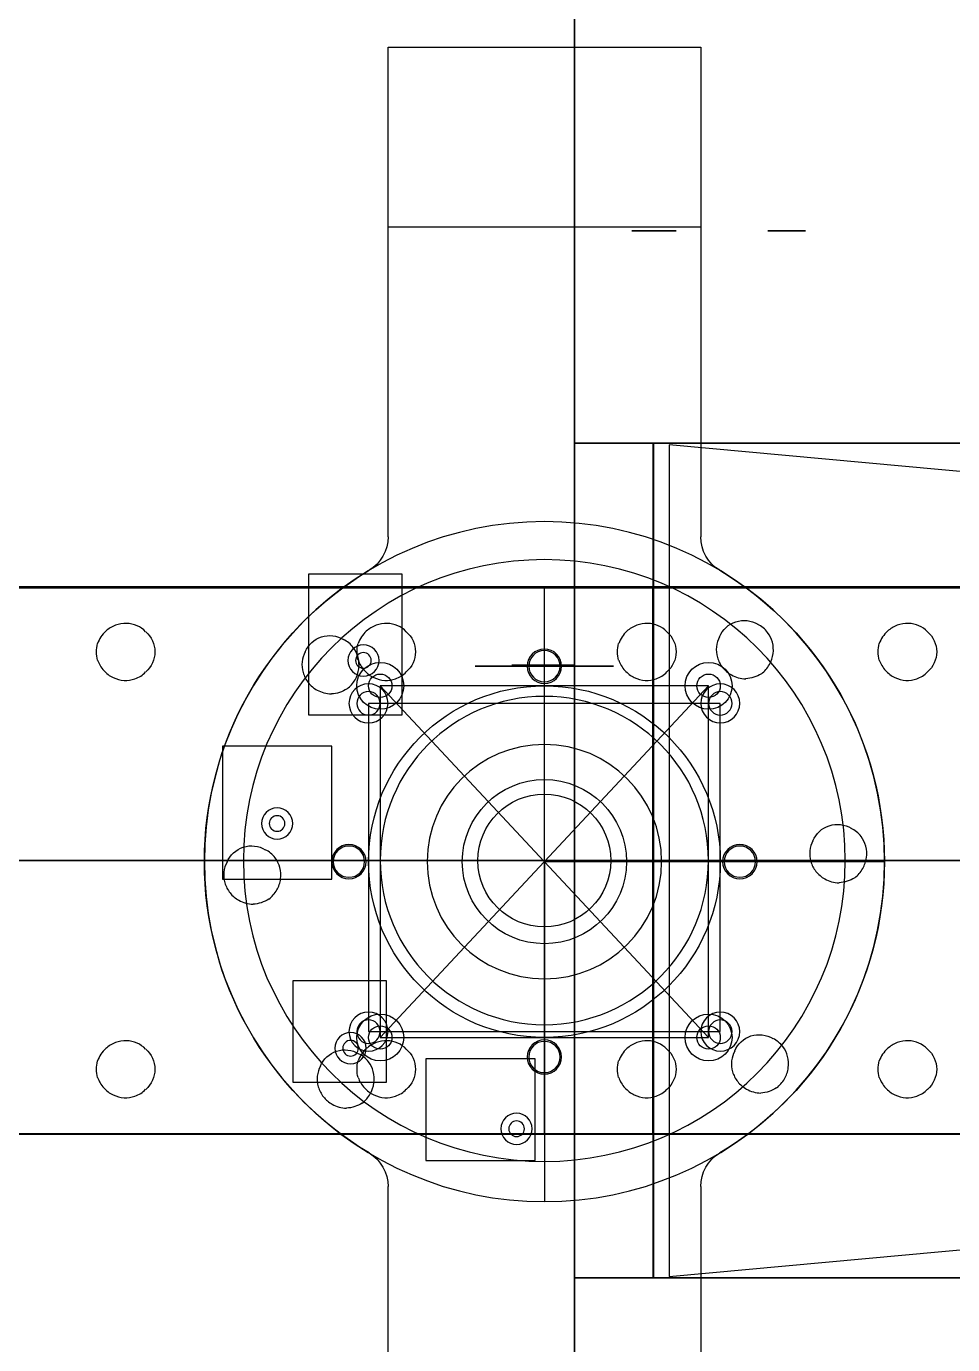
# Model space of a CAD drawing. Header units: millimetres. Extents: x -938 to 450, y -255 to 1556.
# Drawn here: x -330.1 to -211.6, y -113.6 to 55.1 of the extents above; entities that cross this region are included whole.
import ezdxf

# ---------------------------------------------------------------- set-up
doc = ezdxf.new("R2010")
doc.units = ezdxf.units.MM
doc.header["$MEASUREMENT"] = 0
for name, color, linetype in [('Treexalerator v20_Sketch45', 7, 'Continuous'), ('Treexalerator v20_Sketch46', 7, 'Continuous'), ('Treexalerator v20_Sketch48', 7, 'Continuous'), ('Treexalerator v20_Sketch49', 7, 'Continuous'), ('Treexalerator v20_Sketch50', 7, 'Continuous'), ('Treexalerator v20_Sketch51', 7, 'Continuous'), ('Treexalerator v20_Sketch52', 7, 'Continuous'), ('Treexalerator v20_Sketch53', 7, 'Continuous'), ('Treexalerator v20_Sketch55', 7, 'Continuous'), ('Treexalerator v20_Sketch56', 7, 'Continuous'), ('Treexalerator v20_Sketch57', 7, 'Continuous'), ('Treexalerator v20_Sketch63', 7, 'Continuous'), ('Treexalerator v20_Sketch64', 7, 'Continuous'), ('Treexalerator v20_Sketch66', 7, 'Continuous'), ('Treexalerator v20_Sketch67', 7, 'Continuous'), ('Treexalerator v20_Sketch71', 7, 'Continuous'), ('Treexalerator v20_Sketch72', 7, 'Continuous'), ('Treexalerator v20_Sketch73', 7, 'Continuous'), ('Treexalerator v20_Sketch74', 7, 'Continuous'), ('Treexalerator v20_Sketch75', 7, 'Continuous'), ('Treexalerator v20_Sketch76', 7, 'Continuous'), ('Treexalerator v20_Sketch77', 7, 'Continuous'), ('Treexalerator v20_Sketch78', 7, 'Continuous'), ('Treexalerator v20_Sketch79', 7, 'Continuous')]:
    doc.layers.add(name, color=color, linetype=linetype)

msp = doc.modelspace()

# ---------------------------------------------------------------- linework, layer by layer
at = {"layer": 'Treexalerator v20_Sketch45'}
for p, q in [((-249.96, -16.63, -167.16), (-49.96, -16.63, -167.16)), ((-249.96, -86.63, -167.16), (-249.96, -16.63, -167.16)), ((-49.96, -86.63, -167.16), (-249.96, -86.63, -167.16))]:
    msp.add_line(p, q, dxfattribs=at)
at = {"layer": 'Treexalerator v20_Sketch46'}
for p, q in [((-249.96, -86.63, -167.16), (-249.96, -16.63, -167.16)), ((-249.96, -16.63, -167.16), (-49.96, -16.63, -167.16)), ((-49.96, -86.63, -167.16), (-249.96, -86.63, -167.16))]:
    msp.add_line(p, q, dxfattribs=at)
at = {"layer": 'Treexalerator v20_Sketch48'}
for p, q in [((-249.96, 1.77, 170.24), (-249.96, -105.03, 170.24)), ((-49.96, 1.77, 170.24), (-249.96, 1.77, 170.24)), ((-249.96, -105.03, 170.24), (-49.96, -105.03, 170.24))]:
    msp.add_line(p, q, dxfattribs=at)
at = {"layer": 'Treexalerator v20_Sketch49'}
for p, q in [((-259.96, 1.77, 170.24), (-49.96, 1.77, 170.24)), ((-259.96, -105.03, 170.24), (-259.96, 1.77, 170.24)), ((-259.96, 1.77, 170.24), (-249.86, 1.77, 170.24)), ((-259.96, -105.03, 170.24), (-259.96, 1.77, 170.24)), ((-249.86, 1.77, 170.24), (-249.86, -105.03, 170.24)), ((-49.96, -105.03, 170.24), (-259.96, -105.03, 170.24)), ((-249.86, -105.03, 170.24), (-259.96, -105.03, 170.24))]:
    msp.add_line(p, q, dxfattribs=at)
at = {"layer": 'Treexalerator v20_Sketch50'}
for p, q in [((-49.96, 1.77, 180.24), (-259.96, 1.77, 180.24)), ((-259.96, 1.77, 180.24), (-259.96, -105.03, 180.24)), ((-259.96, -105.03, 180.24), (-49.96, -105.03, 180.24))]:
    msp.add_line(p, q, dxfattribs=at)
at = {"layer": 'Treexalerator v20_Sketch51'}
for p, q in [((-249.86, -16.63, -157.16), (-249.86, 1.77, -157.16)), ((-249.86, 1.77, -157.16), (-249.86, 1.77, -167.16)), ((-249.86, 1.77, -167.16), (-249.86, -16.63, -167.16)), ((-249.86, 1.77, 170.24), (-249.86, -105.03, 170.24)), ((-249.86, 1.77, -167.16), (-249.86, 1.77, 170.24)), ((-249.86, -16.63, -167.16), (-249.86, 1.77, -167.16)), ((-249.86, -86.63, -157.16), (-249.86, -16.63, -157.16)), ((-249.86, -16.63, -157.16), (-249.86, -16.63, -167.16)), ((-249.86, -16.63, -167.16), (-249.86, -16.63, -157.16)), ((-249.86, -86.63, -167.16), (-249.86, -86.63, -157.16)), ((-249.86, -86.63, -157.16), (-249.86, -105.03, -157.16)), ((-249.86, -86.63, -167.16), (-249.86, -86.63, -157.16)), ((-249.86, -105.03, -167.16), (-249.86, -86.63, -167.16)), ((-249.86, -105.03, -167.16), (-249.86, -86.63, -167.16)), ((-249.86, -105.03, 170.24), (-249.86, -105.03, -167.16)), ((-249.86, -105.03, -157.16), (-249.86, -105.03, -167.16))]:
    msp.add_line(p, q, dxfattribs=at)
msp.add_point((-249.86, 0), dxfattribs=at)
at = {"layer": 'Treexalerator v20_Sketch52'}
for p, q in [((-259.96, 1.77, 180.24), (-259.96, 151.77, 180.24)), ((-259.96, 151.77, -167.16), (-259.96, 1.77, -167.16)), ((-259.96, -105.03, 180.24), (-259.96, 1.77, 180.24)), ((-259.96, 1.77, 180.24), (-259.96, -105.03, 180.24)), ((-259.96, -24.93, 153.54), (-259.96, 1.77, 153.54)), ((-259.96, 1.77, 180.24), (-259.96, -24.93, 180.24)), ((-259.96, 1.77, 180.24), (-259.96, -51.63, 180.24)), ((-259.96, 1.77, 153.54), (-259.96, 1.77, 180.24)), ((-259.96, 1.77, -167.16), (-259.96, -105.03, -167.16)), ((-259.96, 1.77, 180.24), (-259.96, -24.93, 180.24)), ((-259.96, 1.77, 180.24), (-259.96, 1.77, -167.16)), ((-259.96, 1.77, -167.16), (-259.96, 1.77, 180.24)), ((-259.96, -105.03, -167.16), (-259.96, 1.77, -167.16)), ((-259.96, 1.77, 180.24), (-259.96, -105.03, 180.24)), ((-259.96, 1.77, -167.16), (-259.96, 1.77, 180.24)), ((-259.96, -24.93, 180.24), (-259.96, -24.93, 153.54)), ((-259.96, -24.93, 180.24), (-259.96, -24.93, -167.16)), ((-259.96, -105.03, 180.24), (-259.96, -51.63, 180.24)), ((-259.96, -105.03, 180.24), (-259.96, -78.33, 180.24)), ((-259.96, -78.33, 153.54), (-259.96, -105.03, 153.54)), ((-259.96, -78.33, 180.24), (-259.96, -78.33, 153.54)), ((-259.96, -105.03, 180.24), (-259.96, -78.33, 180.24)), ((-259.96, -78.33, 180.24), (-259.96, -78.33, -167.16)), ((-259.96, -255.03, -167.16), (-259.96, -105.03, -167.16)), ((-259.96, -105.03, -167.16), (-259.96, -105.03, 180.24)), ((-259.96, -105.03, -167.16), (-259.96, -105.03, 180.24)), ((-259.96, -105.03, 153.54), (-259.96, -105.03, 180.24)), ((-259.96, -105.03, 180.24), (-259.96, -255.03, 180.24)), ((-259.96, -105.03, 180.24), (-259.96, -105.03, -167.16))]:
    msp.add_line(p, q, dxfattribs=at)
at = {"layer": 'Treexalerator v20_Sketch52', "extrusion": (-1, 0, 0)}
for centre in [(24.93, 153.54, 259.96), (24.93, 86.88, 259.96), (24.93, 20.21, 259.96), (24.93, -46.46, 259.96), (24.93, -13.12, 259.96), (24.93, -113.12, 259.96), (24.93, -146.46, 259.96), (24.93, 120.21, 259.96), (24.93, 53.54, 259.96), (24.93, -79.79, 259.96), (78.33, 20.21, 259.96), (78.33, 53.54, 259.96), (78.33, -13.12, 259.96), (78.33, -79.79, 259.96), (78.33, -146.46, 259.96), (78.33, 120.21, 259.96), (78.33, -46.46, 259.96), (78.33, -113.12, 259.96), (78.33, 153.54, 259.96), (78.33, 86.88, 259.96)]:
    msp.add_circle(centre, 4, dxfattribs=at)
at = {"layer": 'Treexalerator v20_Sketch52'}
msp.add_point((-259.96, 0), dxfattribs=at)
at = {"layer": 'Treexalerator v20_Sketch53'}
for p, q in [((-49.96, -16.63, -157.16), (-247.86, 1.58, -157.16)), ((-247.86, 1.58, -157.16), (-247.86, -104.85, -157.16)), ((-247.86, -104.85, -157.16), (-49.96, -86.63, -157.16))]:
    msp.add_line(p, q, dxfattribs=at)
at = {"layer": 'Treexalerator v20_Sketch55'}
for p, q in [((-131.33, -86.63, 352.42), (-396.33, -86.63, 352.42)), ((-391.33, -86.63, 347.42), (-136.33, -86.63, 347.42)), ((-136.33, -86.63, 105.52), (-236.41, -86.63, 105.52)), ((-236.41, -86.63, 105.52), (-236.41, -86.63, 100.52)), ((-236.41, -86.63, 100.52), (-131.33, -86.63, 100.52))]:
    msp.add_line(p, q, dxfattribs=at)
at = {"layer": 'Treexalerator v20_Sketch56'}
for p, q in [((-131.33, -86.63, 352.42), (-396.33, -86.63, 352.42)), ((-396.33, -86.63, 155.26), (-172.01, -86.63, 155.26)), ((-172.01, -86.63, 105.52), (-396.33, -86.63, 105.52)), ((-361.33, -86.63, 347.42), (-166.33, -86.63, 347.42)), ((-166.33, -86.63, 105.52), (-236.41, -86.63, 105.52)), ((-236.41, -86.63, 105.52), (-236.41, -86.63, 100.52)), ((-236.41, -86.63, 100.52), (-131.33, -86.63, 100.52))]:
    msp.add_line(p, q, dxfattribs=at)
at = {"layer": 'Treexalerator v20_Sketch57'}
for p, q in [((-396.33, -16.63, 352.42), (-131.33, -16.63, 352.42)), ((-131.33, -16.63, 352.42), (-396.33, -16.63, 352.42)), ((-330.08, -16.63, 352.42), (-263.83, -16.63, 352.42)), ((-197.58, -16.63, 352.42), (-263.83, -16.63, 352.42)), ((-263.83, -16.63, 352.42), (-263.83, -51.63, 352.42)), ((-263.83, -16.63, 352.42), (-263.83, -51.63, 352.42)), ((-131.33, -51.63, 352.42), (-396.33, -51.63, 352.42)), ((-396.33, -51.63, 352.42), (-263.83, -51.63, 352.42)), ((-330.08, -51.63, 352.42), (-263.83, -51.63, 352.42)), ((-263.83, -51.63, 352.42), (-330.08, -51.63, 352.42)), ((-263.83, -51.63, 352.42), (-197.58, -51.63, 352.42)), ((-263.83, -51.63, 352.42), (-263.83, -86.63, 352.42)), ((-131.33, -51.63, 352.42), (-263.83, -51.63, 352.42)), ((-263.83, -51.63, 352.42), (-263.83, -86.63, 352.42)), ((-197.58, -51.63, 352.42), (-263.83, -51.63, 352.42)), ((-131.33, -86.63, 352.42), (-396.33, -86.63, 352.42)), ((-396.33, -86.63, 352.42), (-131.33, -86.63, 352.42)), ((-263.83, -86.63, 352.42), (-330.08, -86.63, 352.42)), ((-263.83, -86.63, 352.42), (-197.58, -86.63, 352.42))]:
    msp.add_line(p, q, dxfattribs=at)
msp.add_circle((-263.83, -51.63, 352.42), 8.5, dxfattribs=at)
at = {"layer": 'Treexalerator v20_Sketch63'}
for p, q in [((-294, -15, 332.42), (-294, -33, 332.42)), ((-282, -15, 332.42), (-294, -15, 332.42)), ((-282, -33, 332.42), (-282, -15, 332.42)), ((-294, -33, 332.42), (-282, -33, 332.42)), ((-291, -37, 332.42), (-305, -37, 332.42)), ((-305, -37, 332.42), (-305, -54, 332.42)), ((-291, -54, 332.42), (-291, -37, 332.42)), ((-305, -54, 332.42), (-291, -54, 332.42)), ((-284, -67, 332.42), (-296, -67, 332.42)), ((-296, -67, 332.42), (-296, -80, 332.42)), ((-284, -80, 332.42), (-284, -67, 332.42)), ((-279, -77, 332.42), (-279, -90, 332.42)), ((-265, -77, 332.42), (-279, -77, 332.42)), ((-265, -90, 332.42), (-265, -77, 332.42)), ((-296, -80, 332.42), (-284, -80, 332.42)), ((-279, -90, 332.42), (-265, -90, 332.42))]:
    msp.add_line(p, q, dxfattribs=at)
at = {"layer": 'Treexalerator v20_Sketch63', "extrusion": (6.5e-15, -5e-16, -1)}
for centre, radius in [((263.83, -51.63, -332.42), 38.5), ((286.97, -26.03, -332.42), 1), ((263.83, -51.63, -332.42), 21), ((298.01, -46.89, -332.42), 1), ((288.61, -75.64, -332.42), 1), ((267.38, -85.95, -332.42), 1)]:
    msp.add_circle(centre, radius, dxfattribs=at)
at = {"layer": 'Treexalerator v20_Sketch64', "extrusion": (6.5e-15, -5e-16, -1)}
for centre, radius in [((263.83, -51.63, -332.42), 38.5), ((286.97, -26.03, -332.42), 2), ((286.97, -26.03, -332.42), 1), ((286.97, -26.03, -332.42), 1), ((263.83, -51.63, -332.42), 21), ((298.01, -46.89, -332.42), 2), ((298.01, -46.89, -332.42), 1), ((298.01, -46.89, -332.42), 1), ((288.61, -75.64, -332.42), 2), ((288.61, -75.64, -332.42), 1), ((288.61, -75.64, -332.42), 1), ((267.38, -85.95, -332.42), 2), ((267.38, -85.95, -332.42), 1), ((267.38, -85.95, -332.42), 1)]:
    msp.add_circle(centre, radius, dxfattribs=at)
at = {"layer": 'Treexalerator v20_Sketch66'}
for p, q in [((-396.33, -16.63, 352.42), (-131.33, -16.63, 352.42)), ((-168.41, -16.63, 347.42), (-359.26, -16.63, 347.42)), ((-268, -16.63, 90), (-268, -16.63, 82)), ((-260, -16.63, 110), (-268, -16.63, 110)), ((-268, -16.63, 75), (-260, -16.63, 75)), ((-268, -16.63, 110), (-268, -16.63, 75)), ((-260, -16.63, 90), (-268, -16.63, 90)), ((-268, -16.63, 82), (-260, -16.63, 82)), ((-260, -16.63, 75), (-260, -16.63, 110)), ((-260, -16.63, 82), (-260, -16.63, 90)), ((-236.41, -16.63, 105.52), (-168.41, -16.63, 105.52)), ((-131.33, -16.63, 100.52), (-236.41, -16.63, 100.52)), ((-236.41, -16.63, 100.52), (-236.41, -16.63, 105.52))]:
    msp.add_line(p, q, dxfattribs=at)
at = {"layer": 'Treexalerator v20_Sketch67'}
for p, q in [((-260, -26.63, 82), (-268, -26.63, 82)), ((-260, -26.63, 90), (-268, -26.63, 82)), ((-268, -26.63, 82), (-268, -26.63, 90)), ((-268, -26.63, 90), (-260, -26.63, 90)), ((-260, -26.63, 90), (-260, -26.63, 82))]:
    msp.add_line(p, q, dxfattribs=at)
at = {"layer": 'Treexalerator v20_Sketch67', "extrusion": (3e-16, 1, -2.5e-15)}
msp.add_circle((264, 86, -26.63), 2, dxfattribs=at)
at = {"layer": 'Treexalerator v20_Sketch71'}
for p, q in [((-283.82, -10.21, 151.48), (-283.82, 52.45, 151.48)), ((-283.82, 52.45, 151.48), (-243.82, 52.45, 151.48)), ((-243.82, 52.45, 151.48), (-243.82, -10.21, 151.48)), ((-283.82, -155.99, 151.48), (-283.82, -93.33, 151.48)), ((-243.82, -93.33, 151.48), (-243.82, -155.99, 151.48))]:
    msp.add_line(p, q, dxfattribs=at)
at = {"layer": 'Treexalerator v20_Sketch71', "extrusion": (6.6e-15, -6e-16, -1)}
for centre, radius in [((263.82, -26.77, -151.48), 2.2), ((263.82, -26.77, -151.48), 2), ((263.82, -51.77, -151.48), 15), ((288.82, -51.77, -151.48), 2.2), ((288.82, -51.77, -151.48), 2), ((238.82, -51.77, -151.48), 2.2), ((238.82, -51.77, -151.48), 2), ((263.82, -76.77, -151.48), 2.2), ((263.82, -76.77, -151.48), 2)]:
    msp.add_circle(centre, radius, dxfattribs=at)
for centre, radius, start, end in [((288.82, -10.21, -151.48), 5, 180, 238.9715), ((238.82, -10.21, -151.48), 5, 301.0285, 360), ((263.82, -51.77, -151.48), 43.5, 301.0285, 58.9715), ((263.82, -51.77, -151.48), 43.5, 121.0285, 238.9715), ((288.82, -93.33, -151.48), 5, 121.0285, 180), ((238.82, -93.33, -151.48), 5, 0, 58.9715)]:
    msp.add_arc(centre, radius, start, end, dxfattribs=at)
at = {"layer": 'Treexalerator v20_Sketch72'}
for p, q in [((-255, -26.77, 95), (-272.67, -26.77, 95)), ((-272.67, -26.77, 77.59), (-255, -26.77, 77.59)), ((-272.67, -26.77, 95), (-272.67, -26.77, 77.59)), ((-267.98, -26.77, 81.96), (-267.98, -26.77, 89.96)), ((-267.98, -26.77, 89.96), (-259.98, -26.77, 89.96)), ((-259.98, -26.77, 81.96), (-267.98, -26.77, 81.96)), ((-259.98, -26.77, 89.96), (-259.98, -26.77, 81.96)), ((-255, -26.77, 77.59), (-255, -26.77, 95))]:
    msp.add_line(p, q, dxfattribs=at)
at = {"layer": 'Treexalerator v20_Sketch72', "extrusion": (2e-16, 1, -2.5e-15)}
msp.add_arc((263.98, 85.96, -26.77), 1.67, 40.3815, 139.6185, dxfattribs=at)
at = {"layer": 'Treexalerator v20_Sketch72', "extrusion": (-3e-16, 1, -4e-16)}
msp.add_arc((263.98, 85.96, -26.77), 2.05, 255.0473, 284.9527, dxfattribs=at)
at = {"layer": 'Treexalerator v20_Sketch72', "extrusion": (-3.5e-15, 1, -3.2e-15)}
msp.add_open_spline([(-265.25, -26.77, 87.04), (-265.41, -26.77, 86.89), (-265.54, -26.77, 86.7), (-265.73, -26.77, 86.3), (-265.78, -26.77, 86.07), (-265.8, -26.77, 85.6), (-265.77, -26.77, 85.36), (-265.6, -26.77, 84.9), (-265.47, -26.77, 84.69), (-265.19, -26.77, 84.38), (-265.07, -26.77, 84.28), (-264.81, -26.77, 84.1), (-264.66, -26.77, 84.03), (-264.51, -26.77, 83.97)], degree=3, knots=[0, 0, 0, 0, 0.0660522, 0.0660522, 0.1349575, 0.1349575, 0.2067147, 0.2067147, 0.2813227, 0.2813227, 0.328596, 0.328596, 0.3769408, 0.3769408, 0.3769408, 0.3769408], dxfattribs=at)
at = {"layer": 'Treexalerator v20_Sketch72', "extrusion": (-2.2e-15, 1, -2.9e-15)}
msp.add_open_spline([(-263.45, -26.77, 83.97), (-263.21, -26.77, 84.06), (-262.98, -26.77, 84.2), (-262.6, -26.77, 84.55), (-262.45, -26.77, 84.75), (-262.24, -26.77, 85.2), (-262.18, -26.77, 85.44), (-262.16, -26.77, 85.91), (-262.2, -26.77, 86.14), (-262.32, -26.77, 86.49), (-262.38, -26.77, 86.61), (-262.53, -26.77, 86.84), (-262.62, -26.77, 86.94), (-262.71, -26.77, 87.04)], degree=3, knots=[0, 0, 0, 0, 0.0785214, 0.0785214, 0.1541827, 0.1541827, 0.2269829, 0.2269829, 0.296921, 0.296921, 0.3383035, 0.3383035, 0.3786216, 0.3786216, 0.3786216, 0.3786216], dxfattribs=at)
at = {"layer": 'Treexalerator v20_Sketch73'}
for p, q in [((-283.82, -10.21, 296.48), (-283.82, 29.45, 296.48)), ((-283.82, 29.45, 296.48), (-243.82, 29.45, 296.48)), ((-243.82, 29.45, 296.48), (-243.82, -10.21, 296.48)), ((-241.32, -31.52, 296.48), (-286.32, -31.52, 296.48)), ((-286.32, -31.52, 296.48), (-286.32, -73.52, 296.48)), ((-241.32, -73.52, 296.48), (-241.32, -31.52, 296.48)), ((-263.82, -51.77, 296.48), (-263.82, -95.27, 296.48)), ((-263.82, -51.77, 296.48), (-220.32, -51.77, 296.48)), ((-286.32, -73.52, 296.48), (-241.32, -73.52, 296.48)), ((-283.82, -132.99, 296.48), (-283.82, -93.33, 296.48)), ((-243.82, -93.33, 296.48), (-243.82, -132.99, 296.48))]:
    msp.add_line(p, q, dxfattribs=at)
at = {"layer": 'Treexalerator v20_Sketch73', "extrusion": (6.6e-15, -6e-16, -1)}
for centre, radius in [((263.82, -51.77, -296.48), 43.5), ((286.32, -31.52, -296.48), 2.5), ((286.32, -31.52, -296.48), 1.5), ((241.32, -31.52, -296.48), 2.5), ((241.32, -31.52, -296.48), 1.5), ((286.32, -73.52, -296.48), 2.5), ((286.32, -73.52, -296.48), 1.5), ((241.32, -73.52, -296.48), 2.5), ((241.32, -73.52, -296.48), 1.5)]:
    msp.add_circle(centre, radius, dxfattribs=at)
for centre, radius, start, end in [((288.82, -10.21, -296.48), 5, 180, 238.9715), ((238.82, -10.21, -296.48), 5, 301.0285, 0), ((263.82, -51.77, -296.48), 43.5, 301.0285, 58.9715), ((263.82, -51.77, -296.48), 43.5, 121.0285, 238.9715), ((238.29, -24.3, -296.48), 3.39, 22.6131, 121.3869), ((291.28, -26.24, -296.48), 3.39, 22.6131, 121.3869), ((238.29, -24.3, -296.48), 4.08, 236.9909, 267.0091), ((291.28, -26.24, -296.48), 4.08, 236.9909, 267.0091), ((226.34, -50.4, -296.48), 3.39, 22.6131, 121.3869), ((301.29, -53.14, -296.48), 3.39, 22.6131, 121.3869), ((226.34, -50.4, -296.48), 4.08, 236.9909, 267.0091), ((301.29, -53.14, -296.48), 4.08, 236.9909, 267.0091), ((236.35, -77.3, -296.48), 3.39, 22.6131, 121.3869), ((289.35, -79.24, -296.48), 3.39, 22.6131, 121.3869), ((236.35, -77.3, -296.48), 4.08, 236.9909, 267.0091), ((289.35, -79.24, -296.48), 4.08, 236.9909, 267.0091), ((288.82, -93.33, -296.48), 5, 121.0285, 180), ((238.82, -93.33, -296.48), 5, 0, 58.9715)]:
    msp.add_arc(centre, radius, start, end, dxfattribs=at)
at = {"layer": 'Treexalerator v20_Sketch73'}
for points, knots in [([(-236.06, -27.73, 296.48), (-235.65, -27.41, 296.48), (-235.3, -27.01, 296.48), (-234.79, -26.12, 296.48), (-234.63, -25.64, 296.48), (-234.5, -24.66, 296.48), (-234.53, -24.17, 296.48), (-234.77, -23.25, 296.48), (-234.98, -22.82, 296.48), (-235.43, -22.22, 296.48), (-235.62, -22.02, 296.48), (-236.05, -21.67, 296.48), (-236.28, -21.53, 296.48), (-236.52, -21.41, 296.48)], [0, 0, 0, 0, 0.1565104, 0.1565104, 0.3079084, 0.3079084, 0.4541916, 0.4541916, 0.5953581, 0.5953581, 0.6790105, 0.6790105, 0.7607598, 0.7607598, 0.7607598, 0.7607598]), ([(-289.06, -29.67, 296.48), (-288.65, -29.35, 296.48), (-288.3, -28.95, 296.48), (-287.79, -28.06, 296.48), (-287.63, -27.58, 296.48), (-287.5, -26.6, 296.48), (-287.53, -26.11, 296.48), (-287.77, -25.18, 296.48), (-287.98, -24.76, 296.48), (-288.43, -24.16, 296.48), (-288.62, -23.96, 296.48), (-289.04, -23.61, 296.48), (-289.27, -23.46, 296.48), (-289.52, -23.35, 296.48)], [0, 0, 0, 0, 0.1565104, 0.1565104, 0.3079084, 0.3079084, 0.4541916, 0.4541916, 0.5953581, 0.5953581, 0.6790105, 0.6790105, 0.7607598, 0.7607598, 0.7607598, 0.7607598]), ([(-241.42, -23, 296.48), (-241.63, -23.39, 296.48), (-241.76, -23.83, 296.48), (-241.86, -24.73, 296.48), (-241.82, -25.2, 296.48), (-241.55, -26.11, 296.48), (-241.33, -26.54, 296.48), (-240.72, -27.31, 296.48), (-240.33, -27.64, 296.48), (-239.62, -28.04, 296.48), (-239.33, -28.16, 296.48), (-238.71, -28.33, 296.48), (-238.4, -28.37, 296.48), (-238.07, -28.38, 296.48)], [0, 0, 0, 0, 0.1342592, 0.1342592, 0.2736208, 0.2736208, 0.4180825, 0.4180825, 0.5676417, 0.5676417, 0.6617479, 0.6617479, 0.7577637, 0.7577637, 0.7577637, 0.7577637]), ([(-294.41, -24.94, 296.48), (-294.63, -25.33, 296.48), (-294.76, -25.76, 296.48), (-294.86, -26.67, 296.48), (-294.81, -27.14, 296.48), (-294.55, -28.05, 296.48), (-294.32, -28.48, 296.48), (-293.71, -29.25, 296.48), (-293.33, -29.58, 296.48), (-292.62, -29.97, 296.48), (-292.32, -30.09, 296.48), (-291.71, -30.26, 296.48), (-291.39, -30.31, 296.48), (-291.07, -30.32, 296.48)], [0, 0, 0, 0, 0.1342592, 0.1342592, 0.2736208, 0.2736208, 0.4180825, 0.4180825, 0.5676417, 0.5676417, 0.6617479, 0.6617479, 0.7577637, 0.7577637, 0.7577637, 0.7577637]), ([(-224.12, -53.83, 296.48), (-223.71, -53.51, 296.48), (-223.36, -53.11, 296.48), (-222.85, -52.22, 296.48), (-222.68, -51.74, 296.48), (-222.55, -50.76, 296.48), (-222.58, -50.27, 296.48), (-222.83, -49.34, 296.48), (-223.03, -48.92, 296.48), (-223.48, -48.32, 296.48), (-223.68, -48.12, 296.48), (-224.1, -47.77, 296.48), (-224.33, -47.63, 296.48), (-224.58, -47.51, 296.48)], [0, 0, 0, 0, 0.1565104, 0.1565104, 0.3079084, 0.3079084, 0.4541916, 0.4541916, 0.5953581, 0.5953581, 0.6790105, 0.6790105, 0.7607598, 0.7607598, 0.7607598, 0.7607598]), ([(-299.07, -56.57, 296.48), (-298.66, -56.25, 296.48), (-298.31, -55.85, 296.48), (-297.8, -54.96, 296.48), (-297.63, -54.48, 296.48), (-297.5, -53.5, 296.48), (-297.53, -53.01, 296.48), (-297.78, -52.08, 296.48), (-297.98, -51.66, 296.48), (-298.43, -51.06, 296.48), (-298.63, -50.86, 296.48), (-299.05, -50.51, 296.48), (-299.28, -50.36, 296.48), (-299.53, -50.25, 296.48)], [0, 0, 0, 0, 0.1565104, 0.1565104, 0.3079084, 0.3079084, 0.4541916, 0.4541916, 0.5953581, 0.5953581, 0.6790105, 0.6790105, 0.7607598, 0.7607598, 0.7607598, 0.7607598]), ([(-229.47, -49.1, 296.48), (-229.68, -49.49, 296.48), (-229.82, -49.92, 296.48), (-229.91, -50.83, 296.48), (-229.87, -51.3, 296.48), (-229.61, -52.21, 296.48), (-229.38, -52.64, 296.48), (-228.77, -53.41, 296.48), (-228.39, -53.74, 296.48), (-227.67, -54.13, 296.48), (-227.38, -54.25, 296.48), (-226.77, -54.42, 296.48), (-226.45, -54.47, 296.48), (-226.13, -54.48, 296.48)], [0, 0, 0, 0, 0.1342592, 0.1342592, 0.2736208, 0.2736208, 0.4180825, 0.4180825, 0.5676417, 0.5676417, 0.6617479, 0.6617479, 0.7577637, 0.7577637, 0.7577637, 0.7577637]), ([(-304.42, -51.84, 296.48), (-304.63, -52.23, 296.48), (-304.77, -52.66, 296.48), (-304.86, -53.57, 296.48), (-304.82, -54.04, 296.48), (-304.56, -54.95, 296.48), (-304.33, -55.38, 296.48), (-303.72, -56.15, 296.48), (-303.34, -56.48, 296.48), (-302.62, -56.87, 296.48), (-302.33, -56.99, 296.48), (-301.72, -57.16, 296.48), (-301.4, -57.21, 296.48), (-301.08, -57.22, 296.48)], [0, 0, 0, 0, 0.1342592, 0.1342592, 0.2736208, 0.2736208, 0.4180825, 0.4180825, 0.5676417, 0.5676417, 0.6617479, 0.6617479, 0.7577637, 0.7577637, 0.7577637, 0.7577637]), ([(-234.12, -80.73, 296.48), (-233.71, -80.41, 296.48), (-233.37, -80.01, 296.48), (-232.86, -79.12, 296.48), (-232.69, -78.64, 296.48), (-232.56, -77.66, 296.48), (-232.59, -77.17, 296.48), (-232.83, -76.24, 296.48), (-233.04, -75.82, 296.48), (-233.49, -75.22, 296.48), (-233.68, -75.02, 296.48), (-234.11, -74.67, 296.48), (-234.34, -74.53, 296.48), (-234.58, -74.41, 296.48)], [0, 0, 0, 0, 0.1565104, 0.1565104, 0.3079084, 0.3079084, 0.4541916, 0.4541916, 0.5953581, 0.5953581, 0.6790105, 0.6790105, 0.7607598, 0.7607598, 0.7607598, 0.7607598]), ([(-287.12, -82.66, 296.48), (-286.71, -82.34, 296.48), (-286.36, -81.95, 296.48), (-285.85, -81.06, 296.48), (-285.69, -80.58, 296.48), (-285.56, -79.6, 296.48), (-285.59, -79.1, 296.48), (-285.83, -78.18, 296.48), (-286.04, -77.75, 296.48), (-286.49, -77.16, 296.48), (-286.68, -76.96, 296.48), (-287.11, -76.61, 296.48), (-287.34, -76.46, 296.48), (-287.58, -76.35, 296.48)], [0, 0, 0, 0, 0.1565104, 0.1565104, 0.3079084, 0.3079084, 0.4541916, 0.4541916, 0.5953581, 0.5953581, 0.6790105, 0.6790105, 0.7607598, 0.7607598, 0.7607598, 0.7607598]), ([(-239.48, -76, 296.48), (-239.69, -76.39, 296.48), (-239.82, -76.82, 296.48), (-239.92, -77.73, 296.48), (-239.88, -78.2, 296.48), (-239.62, -79.11, 296.48), (-239.39, -79.54, 296.48), (-238.78, -80.31, 296.48), (-238.39, -80.64, 296.48), (-237.68, -81.03, 296.48), (-237.39, -81.15, 296.48), (-236.78, -81.32, 296.48), (-236.46, -81.37, 296.48), (-236.14, -81.38, 296.48)], [0, 0, 0, 0, 0.1342592, 0.1342592, 0.2736208, 0.2736208, 0.4180825, 0.4180825, 0.5676417, 0.5676417, 0.6617479, 0.6617479, 0.7577637, 0.7577637, 0.7577637, 0.7577637]), ([(-292.48, -77.94, 296.48), (-292.69, -78.33, 296.48), (-292.82, -78.76, 296.48), (-292.92, -79.67, 296.48), (-292.88, -80.14, 296.48), (-292.61, -81.05, 296.48), (-292.39, -81.48, 296.48), (-291.78, -82.25, 296.48), (-291.39, -82.57, 296.48), (-290.68, -82.97, 296.48), (-290.39, -83.09, 296.48), (-289.77, -83.26, 296.48), (-289.46, -83.31, 296.48), (-289.13, -83.32, 296.48)], [0, 0, 0, 0, 0.1342592, 0.1342592, 0.2736208, 0.2736208, 0.4180825, 0.4180825, 0.5676417, 0.5676417, 0.6617479, 0.6617479, 0.7577637, 0.7577637, 0.7577637, 0.7577637])]:
    msp.add_open_spline(points, degree=3, knots=knots, dxfattribs=at)
at = {"layer": 'Treexalerator v20_Sketch74'}
for p, q in [((-131.32, -16.77, 352.38), (-396.32, -16.77, 352.38)), ((-242.82, -29.27, 352.38), (-284.82, -29.27, 352.38)), ((-284.82, -29.27, 352.38), (-284.82, -74.27, 352.38)), ((-242.82, -74.27, 352.38), (-284.82, -29.27, 352.38)), ((-284.82, -74.27, 352.38), (-242.82, -29.27, 352.38)), ((-242.82, -74.27, 352.38), (-242.82, -29.27, 352.38)), ((-284.82, -74.27, 352.38), (-242.82, -74.27, 352.38)), ((-396.32, -86.57, 352.38), (-131.32, -86.57, 352.38))]:
    msp.add_line(p, q, dxfattribs=at)
for centre, radius in [((-284.82, -29.27, 352.38), 3), ((-242.82, -29.27, 352.38), 3), ((-284.82, -29.27, 352.38), 1.5), ((-242.82, -29.27, 352.38), 1.5), ((-263.82, -51.77, 352.38), 22.5), ((-263.82, -51.77, 352.38), 10.5), ((-284.82, -74.27, 352.38), 3), ((-242.82, -74.27, 352.38), 3), ((-284.82, -74.27, 352.38), 1.5), ((-242.82, -74.27, 352.38), 1.5)]:
    msp.add_circle(centre, radius, dxfattribs=at)
msp.add_point((-263.82, -51.77, 352.38), dxfattribs=at)
at = {"layer": 'Treexalerator v20_Sketch75', "extrusion": (6.3e-15, 0, -1)}
for centre, radius, start, end in [((317.03, -24.93, 3.53), 3.39, 130.6131, 229.3869), ((283.7, -24.93, 3.53), 3.39, 130.6131, 229.3869), ((250.37, -24.93, 3.53), 3.39, 130.6131, 229.3869), ((217.03, -24.93, 3.53), 3.39, 130.6131, 229.3869), ((317.03, -24.93, 3.53), 4.08, 344.9909, 15.0091), ((283.7, -24.93, 3.53), 4.09, 344.9909, 15.0091), ((250.37, -24.93, 3.53), 4.09, 344.9909, 15.0091), ((217.03, -24.93, 3.53), 4.09, 344.9909, 15.0091), ((317.03, -78.33, 3.53), 3.39, 130.6131, 229.3869), ((283.7, -78.33, 3.53), 3.39, 130.6131, 229.3869), ((250.37, -78.33, 3.53), 3.39, 130.6131, 229.3869), ((217.03, -78.33, 3.53), 3.39, 130.6131, 229.3869), ((317.03, -78.33, 3.53), 4.08, 344.9909, 15.0091), ((283.7, -78.33, 3.53), 4.09, 344.9909, 15.0091), ((250.37, -78.33, 3.53), 4.09, 344.9909, 15.0091), ((217.03, -78.33, 3.53), 4.09, 344.9909, 15.0091)]:
    msp.add_arc(centre, radius, start, end, dxfattribs=at)
at = {"layer": 'Treexalerator v20_Sketch75'}
for points, knots in [([(-314.83, -22.36, -3.53), (-315.14, -22.03, -3.53), (-315.51, -21.77, -3.53), (-316.34, -21.4, -3.53), (-316.8, -21.3, -3.53), (-317.74, -21.27, -3.53), (-318.23, -21.35, -3.53), (-319.15, -21.69, -3.53), (-319.57, -21.96, -3.53), (-320.17, -22.51, -3.53), (-320.38, -22.75, -3.53), (-320.73, -23.28, -3.53), (-320.87, -23.57, -3.53), (-320.98, -23.87, -3.53)], [0, 0, 0, 0, 0.1342592, 0.1342592, 0.2736208, 0.2736208, 0.4180825, 0.4180825, 0.5676417, 0.5676417, 0.6617479, 0.6617479, 0.7577637, 0.7577637, 0.7577637, 0.7577637]), ([(-281.49, -22.36, -3.53), (-281.8, -22.03, -3.53), (-282.17, -21.77, -3.53), (-283.01, -21.4, -3.53), (-283.46, -21.3, -3.53), (-284.41, -21.27, -3.53), (-284.89, -21.35, -3.53), (-285.81, -21.69, -3.53), (-286.24, -21.96, -3.53), (-286.84, -22.51, -3.53), (-287.04, -22.75, -3.53), (-287.39, -23.28, -3.53), (-287.54, -23.57, -3.53), (-287.65, -23.87, -3.53)], [0, 0, 0, 0, 0.1342592, 0.1342592, 0.2736208, 0.2736208, 0.4180825, 0.4180825, 0.5676417, 0.5676417, 0.6617479, 0.6617479, 0.7577637, 0.7577637, 0.7577637, 0.7577637]), ([(-248.16, -22.36, -3.53), (-248.47, -22.03, -3.53), (-248.84, -21.77, -3.53), (-249.67, -21.4, -3.53), (-250.13, -21.3, -3.53), (-251.08, -21.27, -3.53), (-251.56, -21.35, -3.53), (-252.48, -21.69, -3.53), (-252.91, -21.96, -3.53), (-253.51, -22.51, -3.53), (-253.71, -22.75, -3.53), (-254.06, -23.28, -3.53), (-254.2, -23.57, -3.53), (-254.31, -23.87, -3.53)], [0, 0, 0, 0, 0.1342592, 0.1342592, 0.2736208, 0.2736208, 0.4180825, 0.4180825, 0.5676417, 0.5676417, 0.6617479, 0.6617479, 0.7577637, 0.7577637, 0.7577637, 0.7577637]), ([(-214.83, -22.36, -3.53), (-215.14, -22.03, -3.53), (-215.51, -21.77, -3.53), (-216.34, -21.4, -3.53), (-216.8, -21.3, -3.53), (-217.74, -21.27, -3.53), (-218.23, -21.35, -3.53), (-219.15, -21.69, -3.53), (-219.57, -21.96, -3.53), (-220.17, -22.51, -3.53), (-220.38, -22.75, -3.53), (-220.73, -23.28, -3.53), (-220.87, -23.57, -3.53), (-220.98, -23.87, -3.53)], [0, 0, 0, 0, 0.1342592, 0.1342592, 0.2736208, 0.2736208, 0.4180825, 0.4180825, 0.5676417, 0.5676417, 0.6617479, 0.6617479, 0.7577637, 0.7577637, 0.7577637, 0.7577637]), ([(-320.98, -25.99, -3.53), (-320.8, -26.48, -3.53), (-320.53, -26.93, -3.53), (-319.85, -27.69, -3.53), (-319.44, -28, -3.53), (-318.54, -28.42, -3.53), (-318.07, -28.55, -3.53), (-317.11, -28.6, -3.53), (-316.64, -28.54, -3.53), (-315.94, -28.29, -3.53), (-315.69, -28.17, -3.53), (-315.23, -27.87, -3.53), (-315.02, -27.7, -3.53), (-314.83, -27.5, -3.53)], [0, 0, 0, 0, 0.1565104, 0.1565104, 0.3079084, 0.3079084, 0.4541916, 0.4541916, 0.5953581, 0.5953581, 0.6790105, 0.6790105, 0.7607598, 0.7607598, 0.7607598, 0.7607598]), ([(-287.65, -25.99, -3.53), (-287.47, -26.48, -3.53), (-287.2, -26.93, -3.53), (-286.51, -27.69, -3.53), (-286.11, -28, -3.53), (-285.21, -28.42, -3.53), (-284.74, -28.55, -3.53), (-283.78, -28.6, -3.53), (-283.31, -28.54, -3.53), (-282.61, -28.29, -3.53), (-282.35, -28.17, -3.53), (-281.89, -27.87, -3.53), (-281.68, -27.7, -3.53), (-281.49, -27.5, -3.53)], [0, 0, 0, 0, 0.1565104, 0.1565104, 0.3079084, 0.3079084, 0.4541916, 0.4541916, 0.5953581, 0.5953581, 0.6790105, 0.6790105, 0.7607598, 0.7607598, 0.7607598, 0.7607598]), ([(-254.31, -25.99, -3.53), (-254.14, -26.48, -3.53), (-253.87, -26.93, -3.53), (-253.18, -27.69, -3.53), (-252.77, -28, -3.53), (-251.88, -28.42, -3.53), (-251.4, -28.55, -3.53), (-250.45, -28.6, -3.53), (-249.98, -28.54, -3.53), (-249.27, -28.29, -3.53), (-249.02, -28.17, -3.53), (-248.56, -27.87, -3.53), (-248.35, -27.7, -3.53), (-248.16, -27.5, -3.53)], [0, 0, 0, 0, 0.1565104, 0.1565104, 0.3079084, 0.3079084, 0.4541916, 0.4541916, 0.5953581, 0.5953581, 0.6790105, 0.6790105, 0.7607598, 0.7607598, 0.7607598, 0.7607598]), ([(-220.98, -25.99, -3.53), (-220.8, -26.48, -3.53), (-220.53, -26.93, -3.53), (-219.85, -27.69, -3.53), (-219.44, -28, -3.53), (-218.54, -28.42, -3.53), (-218.07, -28.55, -3.53), (-217.11, -28.6, -3.53), (-216.64, -28.54, -3.53), (-215.94, -28.29, -3.53), (-215.69, -28.17, -3.53), (-215.23, -27.87, -3.53), (-215.02, -27.7, -3.53), (-214.83, -27.5, -3.53)], [0, 0, 0, 0, 0.1565104, 0.1565104, 0.3079084, 0.3079084, 0.4541916, 0.4541916, 0.5953581, 0.5953581, 0.6790105, 0.6790105, 0.7607598, 0.7607598, 0.7607598, 0.7607598]), ([(-314.83, -75.76, -3.53), (-315.14, -75.43, -3.53), (-315.51, -75.17, -3.53), (-316.34, -74.8, -3.53), (-316.8, -74.7, -3.53), (-317.74, -74.67, -3.53), (-318.23, -74.75, -3.53), (-319.15, -75.09, -3.53), (-319.57, -75.36, -3.53), (-320.17, -75.91, -3.53), (-320.38, -76.15, -3.53), (-320.73, -76.68, -3.53), (-320.87, -76.97, -3.53), (-320.98, -77.27, -3.53)], [0, 0, 0, 0, 0.1342592, 0.1342592, 0.2736208, 0.2736208, 0.4180825, 0.4180825, 0.5676417, 0.5676417, 0.6617479, 0.6617479, 0.7577637, 0.7577637, 0.7577637, 0.7577637]), ([(-281.49, -75.76, -3.53), (-281.8, -75.43, -3.53), (-282.17, -75.17, -3.53), (-283.01, -74.8, -3.53), (-283.46, -74.7, -3.53), (-284.41, -74.67, -3.53), (-284.89, -74.75, -3.53), (-285.81, -75.09, -3.53), (-286.24, -75.36, -3.53), (-286.84, -75.91, -3.53), (-287.04, -76.15, -3.53), (-287.39, -76.68, -3.53), (-287.54, -76.97, -3.53), (-287.65, -77.27, -3.53)], [0, 0, 0, 0, 0.1342592, 0.1342592, 0.2736208, 0.2736208, 0.4180825, 0.4180825, 0.5676417, 0.5676417, 0.6617479, 0.6617479, 0.7577637, 0.7577637, 0.7577637, 0.7577637]), ([(-248.16, -75.76, -3.53), (-248.47, -75.43, -3.53), (-248.84, -75.17, -3.53), (-249.67, -74.8, -3.53), (-250.13, -74.7, -3.53), (-251.08, -74.67, -3.53), (-251.56, -74.75, -3.53), (-252.48, -75.09, -3.53), (-252.91, -75.36, -3.53), (-253.51, -75.91, -3.53), (-253.71, -76.15, -3.53), (-254.06, -76.68, -3.53), (-254.2, -76.97, -3.53), (-254.31, -77.27, -3.53)], [0, 0, 0, 0, 0.1342592, 0.1342592, 0.2736208, 0.2736208, 0.4180825, 0.4180825, 0.5676417, 0.5676417, 0.6617479, 0.6617479, 0.7577637, 0.7577637, 0.7577637, 0.7577637]), ([(-214.83, -75.76, -3.53), (-215.14, -75.43, -3.53), (-215.51, -75.17, -3.53), (-216.34, -74.8, -3.53), (-216.8, -74.7, -3.53), (-217.74, -74.67, -3.53), (-218.23, -74.75, -3.53), (-219.15, -75.09, -3.53), (-219.57, -75.36, -3.53), (-220.17, -75.91, -3.53), (-220.38, -76.15, -3.53), (-220.73, -76.68, -3.53), (-220.87, -76.97, -3.53), (-220.98, -77.27, -3.53)], [0, 0, 0, 0, 0.1342592, 0.1342592, 0.2736208, 0.2736208, 0.4180825, 0.4180825, 0.5676417, 0.5676417, 0.6617479, 0.6617479, 0.7577637, 0.7577637, 0.7577637, 0.7577637]), ([(-320.98, -79.39, -3.53), (-320.8, -79.88, -3.53), (-320.53, -80.33, -3.53), (-319.85, -81.09, -3.53), (-319.44, -81.4, -3.53), (-318.54, -81.82, -3.53), (-318.07, -81.95, -3.53), (-317.11, -82, -3.53), (-316.64, -81.94, -3.53), (-315.94, -81.69, -3.53), (-315.69, -81.57, -3.53), (-315.23, -81.27, -3.53), (-315.02, -81.1, -3.53), (-314.83, -80.9, -3.53)], [0, 0, 0, 0, 0.1565104, 0.1565104, 0.3079084, 0.3079084, 0.4541916, 0.4541916, 0.5953581, 0.5953581, 0.6790105, 0.6790105, 0.7607598, 0.7607598, 0.7607598, 0.7607598]), ([(-287.65, -79.39, -3.53), (-287.47, -79.88, -3.53), (-287.2, -80.33, -3.53), (-286.51, -81.09, -3.53), (-286.11, -81.4, -3.53), (-285.21, -81.82, -3.53), (-284.74, -81.95, -3.53), (-283.78, -82, -3.53), (-283.31, -81.94, -3.53), (-282.61, -81.69, -3.53), (-282.35, -81.57, -3.53), (-281.89, -81.27, -3.53), (-281.68, -81.1, -3.53), (-281.49, -80.9, -3.53)], [0, 0, 0, 0, 0.1565104, 0.1565104, 0.3079084, 0.3079084, 0.4541916, 0.4541916, 0.5953581, 0.5953581, 0.6790105, 0.6790105, 0.7607598, 0.7607598, 0.7607598, 0.7607598]), ([(-254.31, -79.39, -3.53), (-254.14, -79.88, -3.53), (-253.87, -80.33, -3.53), (-253.18, -81.09, -3.53), (-252.77, -81.4, -3.53), (-251.88, -81.82, -3.53), (-251.4, -81.95, -3.53), (-250.45, -82, -3.53), (-249.98, -81.94, -3.53), (-249.27, -81.69, -3.53), (-249.02, -81.57, -3.53), (-248.56, -81.27, -3.53), (-248.35, -81.1, -3.53), (-248.16, -80.9, -3.53)], [0, 0, 0, 0, 0.1565104, 0.1565104, 0.3079084, 0.3079084, 0.4541916, 0.4541916, 0.5953581, 0.5953581, 0.6790105, 0.6790105, 0.7607598, 0.7607598, 0.7607598, 0.7607598]), ([(-220.98, -79.39, -3.53), (-220.8, -79.88, -3.53), (-220.53, -80.33, -3.53), (-219.85, -81.09, -3.53), (-219.44, -81.4, -3.53), (-218.54, -81.82, -3.53), (-218.07, -81.95, -3.53), (-217.11, -82, -3.53), (-216.64, -81.94, -3.53), (-215.94, -81.69, -3.53), (-215.69, -81.57, -3.53), (-215.23, -81.27, -3.53), (-215.02, -81.1, -3.53), (-214.83, -80.9, -3.53)], [0, 0, 0, 0, 0.1565104, 0.1565104, 0.3079084, 0.3079084, 0.4541916, 0.4541916, 0.5953581, 0.5953581, 0.6790105, 0.6790105, 0.7607598, 0.7607598, 0.7607598, 0.7607598])]:
    msp.add_open_spline(points, degree=3, knots=knots, dxfattribs=at)
at = {"layer": 'Treexalerator v20_Sketch76', "extrusion": (9e-16, -1, 0)}
for radius in [2, 1.62, 0.5]:
    msp.add_circle((-248.95, 257.61, -28.95), radius, dxfattribs=at)
for radius, start, end in [(0.811, 132.0888, 227.9112), (1.04, 345.0844, 14.9156)]:
    msp.add_arc((-248.95, 257.61, -28.95), radius, start, end, dxfattribs=at)
at = {"layer": 'Treexalerator v20_Sketch76', "extrusion": (0, 1, 0)}
for points, knots in [([(-247.94, 28.95, 257.34), (-247.99, 28.95, 257.22), (-248.06, 28.95, 257.1), (-248.24, 28.95, 256.92), (-248.34, 28.95, 256.84), (-248.57, 28.95, 256.74), (-248.68, 28.95, 256.71), (-248.92, 28.95, 256.7), (-249.03, 28.95, 256.72), (-249.21, 28.95, 256.79), (-249.28, 28.95, 256.82), (-249.39, 28.95, 256.9), (-249.45, 28.95, 256.95), (-249.49, 28.95, 257)], [0, 0, 0, 0, 0.0394919, 0.0394919, 0.077352, 0.077352, 0.11358, 0.11358, 0.1481756, 0.1481756, 0.1701081, 0.1701081, 0.1913411, 0.1913411, 0.1913411, 0.1913411]), ([(-249.49, 28.95, 258.21), (-249.42, 28.95, 258.29), (-249.34, 28.95, 258.36), (-249.14, 28.95, 258.46), (-249.03, 28.95, 258.49), (-248.8, 28.95, 258.51), (-248.68, 28.95, 258.5), (-248.45, 28.95, 258.43), (-248.34, 28.95, 258.37), (-248.18, 28.95, 258.24), (-248.12, 28.95, 258.17), (-248.02, 28.95, 258.03), (-247.98, 28.95, 257.95), (-247.94, 28.95, 257.87)], [0, 0, 0, 0, 0.0322073, 0.0322073, 0.0660411, 0.0660411, 0.1015008, 0.1015008, 0.1385861, 0.1385861, 0.1641117, 0.1641117, 0.1903453, 0.1903453, 0.1903453, 0.1903453])]:
    msp.add_open_spline(points, degree=3, knots=knots, dxfattribs=at)
at = {"layer": 'Treexalerator v20_Sketch77', "extrusion": (9e-16, -1, 0)}
for radius in [2, 1.56, 0.5]:
    msp.add_circle((-232.42, 240.76, -28.95), radius, dxfattribs=at)
at = {"layer": 'Treexalerator v20_Sketch77', "extrusion": (4.6e-15, -1, -4.1e-15)}
msp.add_arc((-232.42, 240.76, -28.95), 0.812, 132.0888, 227.9112, dxfattribs=at)
at = {"layer": 'Treexalerator v20_Sketch77', "extrusion": (9e-16, -1, 0)}
msp.add_arc((-232.42, 240.76, -28.95), 1.04, 345.0844, 14.9156, dxfattribs=at)
at = {"layer": 'Treexalerator v20_Sketch77', "extrusion": (-6.2e-15, 1, -7.3e-15)}
msp.add_open_spline([(-232.96, 28.95, 241.37), (-232.89, 28.95, 241.45), (-232.81, 28.95, 241.52), (-232.61, 28.95, 241.62), (-232.5, 28.95, 241.65), (-232.27, 28.95, 241.67), (-232.15, 28.95, 241.66), (-231.92, 28.95, 241.59), (-231.81, 28.95, 241.53), (-231.65, 28.95, 241.39), (-231.59, 28.95, 241.33), (-231.49, 28.95, 241.19), (-231.44, 28.95, 241.11), (-231.41, 28.95, 241.03)], degree=3, knots=[0, 0, 0, 0, 0.0322073, 0.0322073, 0.0660411, 0.0660411, 0.1015008, 0.1015008, 0.1385861, 0.1385861, 0.1641117, 0.1641117, 0.1903453, 0.1903453, 0.1903453, 0.1903453], dxfattribs=at)
at = {"layer": 'Treexalerator v20_Sketch77', "extrusion": (-6.2e-15, 1, 7.3e-15)}
msp.add_open_spline([(-231.41, 28.95, 240.5), (-231.46, 28.95, 240.37), (-231.53, 28.95, 240.26), (-231.71, 28.95, 240.07), (-231.81, 28.95, 240), (-232.04, 28.95, 239.9), (-232.15, 28.95, 239.87), (-232.39, 28.95, 239.86), (-232.5, 28.95, 239.88), (-232.68, 28.95, 239.94), (-232.74, 28.95, 239.98), (-232.86, 28.95, 240.06), (-232.91, 28.95, 240.11), (-232.96, 28.95, 240.16)], degree=3, knots=[0, 0, 0, 0, 0.0394919, 0.0394919, 0.077352, 0.077352, 0.11358, 0.11358, 0.1481756, 0.1481756, 0.1701081, 0.1701081, 0.1913411, 0.1913411, 0.1913411, 0.1913411], dxfattribs=at)
at = {"layer": 'Treexalerator v20_Sketch78', "extrusion": (9e-16, -1, 0)}
for radius in [2, 1.64, 0.5]:
    msp.add_circle((-233.23, 210.53, -28.95), radius, dxfattribs=at)
for radius, start, end in [(0.812, 132.0888, 227.9112), (1.04, 345.0844, 14.9156)]:
    msp.add_arc((-233.23, 210.53, -28.95), radius, start, end, dxfattribs=at)
at = {"layer": 'Treexalerator v20_Sketch78', "extrusion": (0, 1, 0)}
for points, knots in [([(-232.22, 28.95, 210.26), (-232.27, 28.95, 210.14), (-232.34, 28.95, 210.02), (-232.52, 28.95, 209.84), (-232.62, 28.95, 209.76), (-232.84, 28.95, 209.66), (-232.96, 28.95, 209.63), (-233.2, 28.95, 209.62), (-233.31, 28.95, 209.64), (-233.49, 28.95, 209.71), (-233.55, 28.95, 209.74), (-233.67, 28.95, 209.82), (-233.72, 28.95, 209.87), (-233.77, 28.95, 209.92)], [0, 0, 0, 0, 0.0394919, 0.0394919, 0.077352, 0.077352, 0.11358, 0.11358, 0.1481756, 0.1481756, 0.1701081, 0.1701081, 0.1913411, 0.1913411, 0.1913411, 0.1913411]), ([(-233.77, 28.95, 211.13), (-233.7, 28.95, 211.21), (-233.61, 28.95, 211.28), (-233.42, 28.95, 211.38), (-233.31, 28.95, 211.41), (-233.08, 28.95, 211.43), (-232.96, 28.95, 211.42), (-232.73, 28.95, 211.35), (-232.62, 28.95, 211.29), (-232.46, 28.95, 211.16), (-232.4, 28.95, 211.09), (-232.3, 28.95, 210.95), (-232.25, 28.95, 210.88), (-232.22, 28.95, 210.79)], [0, 0, 0, 0, 0.0322073, 0.0322073, 0.0660411, 0.0660411, 0.1015008, 0.1015008, 0.1385861, 0.1385861, 0.1641117, 0.1641117, 0.1903453, 0.1903453, 0.1903453, 0.1903453])]:
    msp.add_open_spline(points, degree=3, knots=knots, dxfattribs=at)
at = {"layer": 'Treexalerator v20_Sketch79', "extrusion": (9e-16, -1, 0)}
for radius in [2, 1.61, 0.5]:
    msp.add_circle((-250.63, 194.59, -28.95), radius, dxfattribs=at)
for radius, start, end in [(0.811, 132.0888, 227.9112), (1.04, 345.0844, 14.9156)]:
    msp.add_arc((-250.63, 194.59, -28.95), radius, start, end, dxfattribs=at)
at = {"layer": 'Treexalerator v20_Sketch79', "extrusion": (2.9e-15, 1, -8e-15)}
msp.add_open_spline([(-251.18, 28.95, 195.2), (-251.11, 28.95, 195.28), (-251.02, 28.95, 195.35), (-250.83, 28.95, 195.45), (-250.72, 28.95, 195.48), (-250.49, 28.95, 195.5), (-250.37, 28.95, 195.49), (-250.14, 28.95, 195.42), (-250.03, 28.95, 195.36), (-249.86, 28.95, 195.22), (-249.81, 28.95, 195.16), (-249.7, 28.95, 195.02), (-249.66, 28.95, 194.94), (-249.63, 28.95, 194.86)], degree=3, knots=[0, 0, 0, 0, 0.0322073, 0.0322073, 0.0660411, 0.0660411, 0.1015008, 0.1015008, 0.1385861, 0.1385861, 0.1641117, 0.1641117, 0.1903453, 0.1903453, 0.1903453, 0.1903453], dxfattribs=at)
at = {"layer": 'Treexalerator v20_Sketch79', "extrusion": (2.9e-15, 1, 7.9e-15)}
msp.add_open_spline([(-249.63, 28.95, 194.33), (-249.68, 28.95, 194.2), (-249.75, 28.95, 194.09), (-249.93, 28.95, 193.9), (-250.03, 28.95, 193.83), (-250.25, 28.95, 193.73), (-250.37, 28.95, 193.7), (-250.61, 28.95, 193.69), (-250.72, 28.95, 193.71), (-250.9, 28.95, 193.77), (-250.96, 28.95, 193.81), (-251.08, 28.95, 193.89), (-251.13, 28.95, 193.94), (-251.18, 28.95, 193.99)], degree=3, knots=[0, 0, 0, 0, 0.0394919, 0.0394919, 0.077352, 0.077352, 0.11358, 0.11358, 0.1481756, 0.1481756, 0.1701081, 0.1701081, 0.1913411, 0.1913411, 0.1913411, 0.1913411], dxfattribs=at)

doc.saveas('drawing.dxf')
